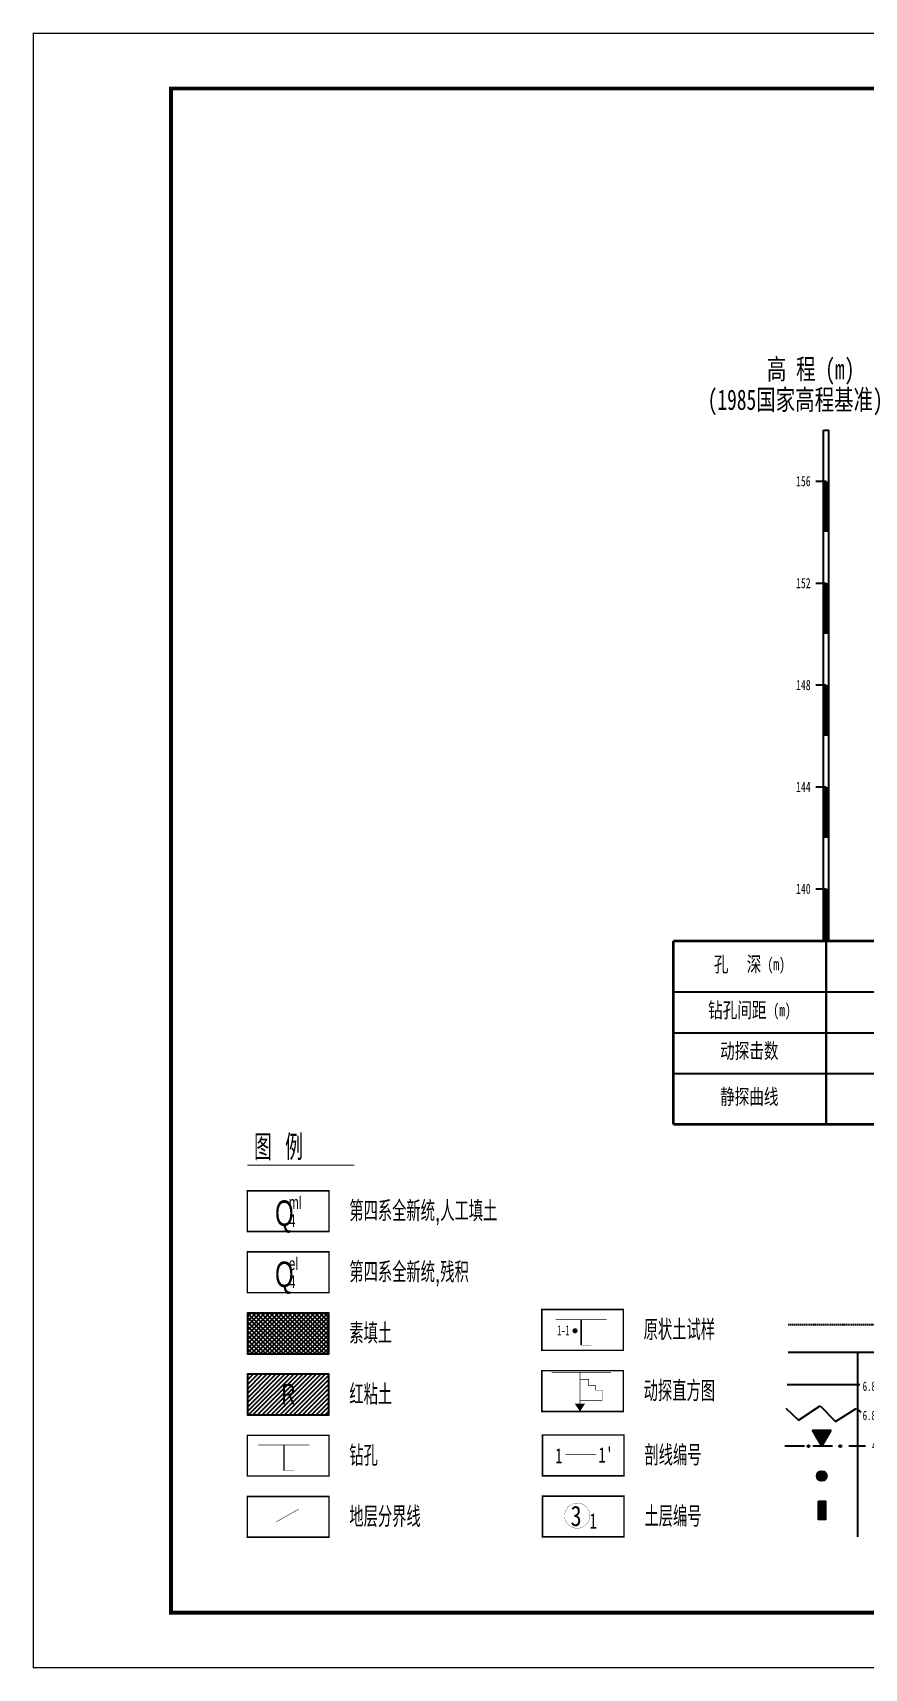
# Model space of a CAD drawing. Header units: millimetres. Extents: x 7577 to 20709, y -191 to 3630.
# Drawn here: x 10144.2 to 10307.4, y 466.9 to 787.9 of the extents above; entities that cross this region are included whole.
import ezdxf
from ezdxf.enums import TextEntityAlignment as Align

# ---------------------------------------------------------------- set-up
doc = ezdxf.new("R2010")
doc.units = ezdxf.units.MM
doc.linetypes.add('DASHED2', pattern=[0.375, 0.25, -0.125])
for name, color, linetype in [('GiCAD_PouMian', 7, 'Continuous'), ('GiCAD_TLTuKuang', 7, 'Continuous'), ('GiCAD_TuLi', 7, 'Continuous'), ('GiCAD_WXP', 1, 'Continuous')]:
    doc.layers.add(name, color=color, linetype=linetype)
doc.styles.add('LZ_FONTS_FS', font='simfang.ttf', dxfattribs={"width": 0.7})
doc.styles.add('LZ_PMT_BZ', font='simfang.ttf', dxfattribs={"width": 0.7, "height": 3})
doc.styles.add('两侧标尺', font='simfang.ttf', dxfattribs={"width": 0.7, "height": 2})
doc.styles.add('图例', font='ComFont.shx', dxfattribs={"width": 0.7, "height": 2, "bigfont": 'HZTXT12A.SHX'})
doc.styles.add('标注栏-第一列', font='simfang.ttf', dxfattribs={"width": 0.7, "height": 3})
doc.styles.add('高程系统', font='simfang.ttf', dxfattribs={"width": 0.7, "height": 4})
pattern_1 = [(45, (-592.32915, 78.45997), (-0.088388348, 0.088388348), [])]

# ---------------------------------------------------------------- blocks, each defined once
blk = doc.blocks.new('tlgkzk')
for points, const_width in [([(2.17, 6.08), (12.17, 6.08)], 0.1), ([(7.17, 6.08), (7.17, 1.08)], 0.3), ([(7.17, 1.08), (9.17, 1.08)], 0.1)]:
    blk.add_lwpolyline(points, dxfattribs=dict(const_width=const_width))
blk = doc.blocks.new('tlgkfcx')
blk.add_lwpolyline([(5.6, 2.97, 0, 0, 0), (5.69, 3.02, 0.1, 0.1, 0), (10.03, 5.5, 0.1, 0.1, 0)], format="xyseb")
blk = doc.blocks.new('tlgkyzt')
at = {"const_width": 0.1}
for points in [[(2.74, 6.02), (12.74, 6.02)], [(7.74, 1.02), (9.74, 1.02)]]:
    blk.add_lwpolyline(points, dxfattribs=at)
at = {"const_width": 0.5}
blk.add_lwpolyline([(6.28, 3.84, 1), (6.78, 3.84, 1)], format="xyb", close=True, dxfattribs=at)
blk.add_lwpolyline([(7.74, 6.02, 0.3, 0.3, 0), (7.74, 1.02, 0.1, 0.1, 0), (7.74, 1.02, 0.1, 0.1, 0)], format="xyseb")
at = {"style": 'LZ_FONTS_FS', "width": 0.6}
blk.add_text('1-1', height=2, dxfattribs=at).set_placement((3.01, 2.91))
blk = doc.blocks.new('tlgkdtzft')
at = {"const_width": 0.1}
for points in [[(1.92, 7.67), (13.62, 7.67)], [(7.5, 7.67), (7.5, 1.5)], [(7.44, 6.29), (9.21, 6.29), (9.21, 5.05), (10.58, 5.05), (10.58, 4.18), (11.85, 4.18), (11.85, 2.18), (7.44, 2.18)]]:
    blk.add_lwpolyline(points, dxfattribs=at)
blk.add_lwpolyline([(7.5, 0, 0, 2, 0), (7.5, 1.5, 2, 2, 0)], format="xyseb")
blk = doc.blocks.new('tlgkpxbh')
at = {"const_width": 0.1}
blk.add_lwpolyline([(4.48, 4.15), (10.48, 4.15)], dxfattribs=at)
at = {"style": 'LZ_PMT_BZ', "width": 0.7}
for s, p in [('1', (2.5, 2.43)), ("1'", (10.98, 2.6))]:
    blk.add_text(s, height=3, dxfattribs=at).set_placement(p)
blk = doc.blocks.new('tlgkdcbh')
at = {"const_width": 0.05}
blk.add_lwpolyline([(4.34, 4.16, 1), (9.29, 4.16, 1)], format="xyb", close=True, dxfattribs=at)
at = {"style": 'LZ_PMT_BZ'}
for s, height, width, p in [('3', 4, 0.8, (5.5, 2.12)), ('1', 3, 0.7, (9.24, 1.62))]:
    blk.add_text(s, height=height, dxfattribs=dict(at, width=width)).set_placement(p)
blk = doc.blocks.new('tl_spec')
at = {"layer": 'GiCAD_TLTuKuang'}
h = blk.add_hatch(dxfattribs=at)
h.set_pattern_fill('ANSI31', color=256, style=0)
h.set_pattern_definition(pattern_1)
h.paths.add_polyline_path([(6.58, -23.87), (8.4, -20.73), (4.77, -20.73)])
h = blk.add_hatch(dxfattribs=at)
h.set_pattern_fill('ANSI31', color=256, style=0)
h.set_pattern_definition(pattern_1)
edge = h.paths.add_edge_path()
edge.add_arc((6.58, -29.72), 0.97, 0, 360)
h = blk.add_hatch(dxfattribs=at)
h.set_pattern_fill('ANSI31', color=256, style=0)
h.set_pattern_definition(pattern_1)
h.paths.add_polyline_path([(5.91, -34.65), (7.34, -34.65), (7.34, -38.26), (5.91, -38.26)])
at = {"layer": 'GiCAD_TLTuKuang', "linetype": 'DASHED2'}
blk.add_line((0, 0), (28.68, 0), dxfattribs=at)
at = {"layer": 'GiCAD_TLTuKuang'}
for p, q in [((28.68, -5.47), (0, -5.47)), ((13.56, -5.47), (13.56, -41.67)), ((-0.2, -11.74), (14.08, -11.74)), ((2.04, -18.77), (6.26, -15.96)), ((6.26, -15.96), (9.26, -19.04)), ((-0.46, -16.39), (2.04, -18.77)), ((9.26, -19.04), (13.32, -16.51)), ((13.32, -16.51), (14.26, -17.17)), ((4.77, -20.73), (8.4, -20.73)), ((6.58, -23.87), (4.77, -20.73)), ((6.58, -23.87), (8.4, -20.73)), ((3.17, -23.87), (-0.65, -23.87)), ((8.67, -23.87), (4.86, -23.87)), ((15.13, -23.87), (11.9, -23.87))]:
    blk.add_line(p, q, dxfattribs=at)
blk.add_lwpolyline([(5.91, -34.65), (7.34, -34.65), (7.34, -38.26), (5.91, -38.26)], close=True, dxfattribs=at)
for centre, radius in [((3.98, -23.87), 0.22), ((10.22, -23.87), 0.22), ((6.58, -29.72), 0.97)]:
    blk.add_circle(centre, radius, dxfattribs=at)
at = {"layer": 'GiCAD_TLTuKuang', "color": 7, "style": 'LZ_FONTS_FS', "width": 0.7}
for s, p in [('原始地面线', (31.29, -1.6)), ('实际地面线', (31.29, -7.85)), ('分层界线及标高', (31.29, -13.58)), ('分层界线及标高', (31.29, -19.83)), ('静止水位深度及标高', (31.29, -25.82)), ('取原状土试样位置', (31.29, -32.07)), ('取岩石试样位置', (31.29, -38.66))]:
    blk.add_text(s, height=4, dxfattribs=at).set_placement(p)
at = {"layer": 'GiCAD_TLTuKuang', "linetype": 'DASHED2', "style": 'LZ_FONTS_FS', "width": 0.7}
for s, p in [('6.80-2052.19', (14.6, -13.02)), ('6.80-2052.19', (14.6, -18.75)), ('4.50-2055.45', (16.42, -24.74))]:
    blk.add_text(s, height=1.8229, dxfattribs=at).set_placement(p)

msp = doc.modelspace()

# ---------------------------------------------------------------- hatches: boundary and pattern name
at = {"layer": 'GiCAD_TuLi'}
h = msp.add_hatch(dxfattribs=at)
h.set_pattern_fill('GKSTT', scale=0.125, style=0, pattern_type=2)
h.set_pattern_definition([(45, (2166.81244, -843.0712), (-0.44194174, 0.44194174), []), (135, (2166.81244, -843.0712), (-0.44194174, -0.44194174), [])])
h.paths.add_polyline_path([(10186.32, 528.59), (10202.32, 528.59), (10202.32, 536.59), (10186.32, 536.59)])
h = msp.add_hatch(dxfattribs=at)
h.set_pattern_fill('GKHNT', scale=0.125, style=0, pattern_type=2)
h.set_pattern_definition([(45, (2166.81244, -843.0712), (-0.44194174, 0.44194174), [])])
h.paths.add_polyline_path([(10186.32, 516.59), (10202.32, 516.59), (10202.32, 524.59), (10186.32, 524.59)])

# ---------------------------------------------------------------- linework, layer by layer
at = {"layer": 'GiCAD_PouMian', "color": 1}
for p, q in [((10299.37, 609.61), (10299.37, 709.86)), ((10299.37, 709.86), (10300.37, 709.86)), ((10300.37, 609.61), (10300.37, 709.86)), ((10297.87, 699.86), (10299.87, 699.86)), ((10297.87, 679.86), (10299.87, 679.86)), ((10297.87, 659.86), (10299.87, 659.86)), ((10297.87, 639.86), (10299.87, 639.86)), ((10297.87, 619.86), (10299.87, 619.86))]:
    msp.add_line(p, q, dxfattribs=at)
at = {"layer": 'GiCAD_PouMian'}
for points, const_width in [([(10144.34, 466.99), (10597.94, 466.99), (10597.94, 787.75), (10144.34, 787.75), (10144.34, 466.99)], 0.27), ([(10171.34, 477.79), (10587.14, 477.79), (10587.14, 776.95), (10171.34, 776.95), (10171.34, 477.79), (10587.14, 477.79)], 0.756)]:
    msp.add_lwpolyline(points, dxfattribs=dict(at, const_width=const_width))
at = {"layer": 'GiCAD_PouMian', "color": 1, "const_width": 1, "flags": 128}
for points in [[(10299.87, 699.86), (10299.87, 689.86)], [(10299.87, 679.86), (10299.87, 669.86)], [(10299.87, 659.86), (10299.87, 649.86)], [(10299.87, 639.86), (10299.87, 629.86)], [(10299.87, 619.86), (10299.87, 609.86)]]:
    msp.add_lwpolyline(points, dxfattribs=at)
at = {"layer": 'GiCAD_TuLi', "color": 7, "flags": 128}
for points, const_width in [([(10186.32, 565.59), (10207.32, 565.59)], 0.2), ([(10186.32, 564.59), (10207.32, 564.59)], 0.01)]:
    msp.add_lwpolyline(points, dxfattribs=dict(at, const_width=const_width))
at = {"layer": 'GiCAD_TuLi', "color": 7, "const_width": 0.3, "flags": 128}
for points in [[(10186.32, 552.59), (10202.32, 552.59), (10202.32, 560.59), (10186.32, 560.59)], [(10186.32, 540.59), (10202.32, 540.59), (10202.32, 548.59), (10186.32, 548.59)], [(10186.32, 528.59), (10202.32, 528.59), (10202.32, 536.59), (10186.32, 536.59)], [(10244.07, 529.27), (10260.07, 529.27), (10260.07, 537.27), (10244.07, 537.27)], [(10186.32, 516.59), (10202.32, 516.59), (10202.32, 524.59), (10186.32, 524.59)], [(10244.07, 517.27), (10260.07, 517.27), (10260.07, 525.27), (10244.07, 525.27)], [(10186.32, 504.59), (10202.32, 504.59), (10202.32, 512.59), (10186.32, 512.59)], [(10244.22, 504.65), (10260.22, 504.65), (10260.22, 512.65), (10244.22, 512.65)], [(10186.32, 492.59), (10202.32, 492.59), (10202.32, 500.59), (10186.32, 500.59)], [(10244.22, 492.65), (10260.22, 492.65), (10260.22, 500.65), (10244.22, 500.65)]]:
    msp.add_lwpolyline(points, close=True, dxfattribs=at)
at = {"layer": 'GiCAD_TuLi'}
for points in [[(10186.32, 528.59), (10202.32, 528.59), (10202.32, 536.59), (10186.32, 536.59)], [(10186.32, 516.59), (10202.32, 516.59), (10202.32, 524.59), (10186.32, 524.59)]]:
    msp.add_lwpolyline(points, close=True, dxfattribs=at)
at = {"layer": 'GiCAD_WXP', "color": 1, "const_width": 0.5}
for points in [[(10269.87, 609.61), (10493.45, 609.61)], [(10269.87, 609.61), (10269.87, 573.61)], [(10299.87, 609.61), (10299.87, 573.61)], [(10269.87, 573.61), (10493.45, 573.61)]]:
    msp.add_lwpolyline(points, dxfattribs=at)
at = {"layer": 'GiCAD_WXP', "color": 1}
for points in [[(10269.87, 599.61), (10493.45, 599.61)], [(10269.87, 591.61), (10493.45, 591.61)], [(10269.87, 583.61), (10493.45, 583.61)]]:
    msp.add_lwpolyline(points, dxfattribs=at)

# ---------------------------------------------------------------- block references
at = {"layer": 'GiCAD_TuLi'}
for name, p in [('tl_spec', (10292.43, 534.33)), ('tlgkyzt', (10244.07, 529.27)), ('tlgkdtzft', (10244.07, 517.27)), ('tlgkzk', (10186.32, 504.59)), ('tlgkpxbh', (10244.22, 504.65)), ('tlgkfcx', (10186.32, 492.59)), ('tlgkdcbh', (10244.22, 492.65))]:
    msp.add_blockref(name, p, dxfattribs=at)

# ---------------------------------------------------------------- texts
at = {"layer": 'GiCAD_PouMian', "color": 1, "width": 0.7}
for s, height, style, p in [('高 程 (m)', 4, '高程系统', (10288.25, 719.86)), ('(1985国家高程基准)', 4, '高程系统', (10276.63, 713.86)), ('156', 2, '两侧标尺', (10293.97, 698.86)), ('152', 2, '两侧标尺', (10293.97, 678.86)), ('148', 2, '两侧标尺', (10293.97, 658.86)), ('144', 2, '两侧标尺', (10293.97, 638.86)), ('140', 2, '两侧标尺', (10293.97, 618.86))]:
    msp.add_text(s, height=height, dxfattribs=dict(at, style=style)).set_placement(p)
at = {"layer": 'GiCAD_TuLi', "color": 7, "style": '图例', "width": 0.7}
for s, height, p in [(' 图  例 ', 5, (10186.32, 566.59)), ('Q', 5, (10191.75, 553.69)), ('ml', 2.5, (10194.44, 557.02)), ('第四系全新统,人工填土', 4, (10206.32, 554.59)), ('4', 2.5, (10194.44, 553.49)), ('Q', 5, (10191.75, 541.69)), ('el', 2.5, (10194.44, 545.02)), ('第四系全新统,残积', 4, (10206.32, 542.59)), ('4', 2.5, (10194.44, 541.49)), ('素填土', 4, (10206.32, 530.59)), ('原状土试样', 4, (10264.07, 531.27)), ('动探直方图', 4, (10264.07, 519.27)), ('R', 4, (10193.02, 518.69)), ('红粘土', 4, (10206.32, 518.59)), ('钻孔', 4, (10206.32, 506.59)), ('剖线编号', 4, (10264.22, 506.65)), ('地层分界线', 4, (10206.32, 494.59)), ('土层编号', 4, (10264.22, 494.65))]:
    msp.add_text(s, height=height, dxfattribs=at).set_placement(p)
at = {"layer": 'GiCAD_WXP', "color": 4, "style": '标注栏-第一列', "width": 0.7}
for s, height, p in [('孔', 3, (10277.85, 602.66)), ('深', 3, (10284.29, 602.66)), (' (m)', 2.43, (10287.19, 603.11)), ('钻孔间距', 3, (10276.71, 593.66)), (' (m)', 2.43, (10288.33, 594.11)), ('动探击数', 3, (10279.06, 585.66)), ('静探曲线', 3, (10279.06, 576.66))]:
    msp.add_text(s, height=height, dxfattribs=at).set_placement(p, align=Align.BOTTOM_LEFT)

doc.saveas('drawing.dxf')
